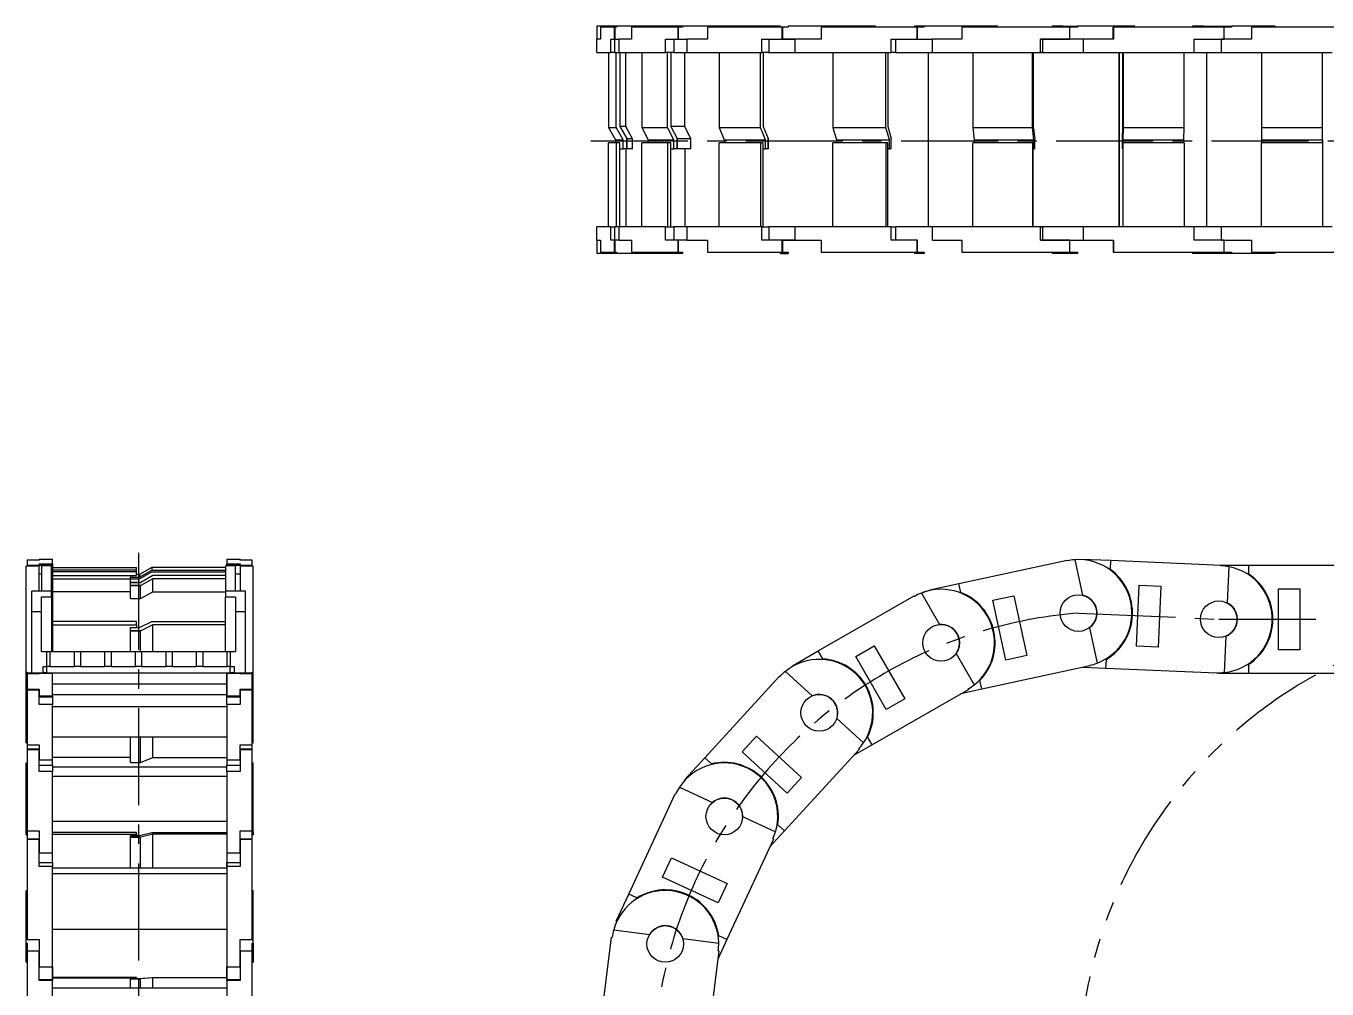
# Model space of a CAD drawing. Extents: x -187 to 646, y -468 to 74.
# Drawn here: x -186.8 to 239, y -240.7 to 74.4 of the extents above; entities that cross this region are included whole.
import ezdxf

# ---------------------------------------------------------------- set-up
doc = ezdxf.new("R2010")
doc.units = 0
doc.linetypes.add('CENTER', pattern=[50.8, 31.75, -6.35, 6.35, -6.35])
doc.linetypes.add('PHANTOM', pattern=[63.5, 31.75, -6.35, 6.35, -6.35, 6.35, -6.35])
doc.layers.get('0').update_dxf_attribs({"linetype": 'CONTINUOUS'})
doc.layers.add('CENTER', color=1, linetype='CONTINUOUS')

msp = doc.modelspace()

# ---------------------------------------------------------------- linework, layer by layer
at = {"color": 7, "linetype": 'CONTINUOUS'}
for p, q in [((0.06, 74.4), (0.06, 70.05)), ((6.47, 74.4), (0.06, 74.4)), ((6.47, 74.4), (0.06, 74.4)), ((1.23, 74), (1.23, 70.05)), ((5.78, 74), (1.23, 74)), ((5.78, 70.05), (5.78, 74)), ((5.98, 74), (5.78, 74)), ((5.98, 70.05), (5.98, 74)), ((6.47, 74), (5.98, 74)), ((6.47, 74), (5.98, 74)), ((28.01, 74.4), (6.47, 74.4)), ((6.47, 74.4), (6.47, 74)), ((26.62, 74), (11.4, 74)), ((11.4, 74), (11.4, 70.05)), ((26.62, 70.05), (26.62, 74)), ((26.8, 74), (26.62, 74)), ((26.8, 70.05), (26.8, 74)), ((28.01, 74), (26.8, 74)), ((28.01, 74), (26.8, 74)), ((60.18, 74.4), (28.01, 74.4)), ((28.01, 74.4), (28.01, 74)), ((36.25, 74), (36.25, 70.05)), ((60.71, 74), (36.25, 74)), ((60.18, 74), (60.18, 74.4)), ((60.71, 70.05), (60.71, 74)), ((60.85, 74), (60.71, 74)), ((60.85, 70.05), (60.85, 74)), ((62.67, 74), (60.85, 74)), ((91.26, 74.4), (62.67, 74.4)), ((91.26, 74.4), (62.67, 74.4)), ((62.67, 74.4), (62.67, 74)), ((104.84, 74), (73.44, 74)), ((73.44, 74), (73.44, 70.05)), ((91.26, 74), (91.26, 74.4)), ((107.19, 74.4), (104.05, 74.4)), ((104.05, 74.4), (104.05, 74)), ((104.84, 70.05), (104.84, 74)), ((104.94, 74), (104.84, 74)), ((104.94, 70.05), (104.94, 74)), ((107.19, 74), (104.94, 74)), ((131.15, 74.4), (107.19, 74.4)), ((107.19, 74.4), (107.19, 74)), ((119.48, 74), (119.48, 70.05)), ((154.86, 74), (119.48, 74)), ((131.15, 74), (131.15, 74.4)), ((152.61, 74.4), (149.06, 74.4)), ((149.06, 74.4), (149.06, 74)), ((152.61, 74.4), (157.38, 74.4)), ((152.61, 74.4), (152.61, 74)), ((152.61, 74.4), (152.61, 74.4)), ((154.86, 70.05), (154.86, 74)), ((154.9, 74), (154.86, 74)), ((154.9, 70.05), (154.9, 74)), ((157.38, 74), (154.9, 74)), ((176.11, 74.4), (157.38, 74.4)), ((157.38, 74.4), (157.38, 74)), ((169.05, 70.05), (169.05, 74)), ((169.18, 74), (169.05, 74)), ((169.18, 74), (169.18, 70.05)), ((205.34, 74), (169.18, 74)), ((176.11, 74), (176.11, 74.4)), ((198.56, 74.4), (195.06, 74.4)), ((195.06, 74.4), (195.06, 74)), ((198.56, 74.4), (207.31, 74.4)), ((198.56, 74.4), (198.56, 74)), ((207.82, 74), (205.33, 74)), ((207.82, 74), (205.33, 74)), ((205.34, 70.05), (205.34, 74)), ((207.3, 74.4), (207.82, 74.4)), ((207.3, 74.4), (207.3, 74)), ((222.06, 74.4), (207.82, 74.4)), ((207.82, 74.4), (207.82, 74)), ((250.56, 74), (214.36, 74)), ((214.36, 74), (214.36, 70.05)), ((222.06, 74), (222.06, 74.4)), ((0, 65.7), (0, 70.05)), ((1.23, 70.05), (0, 70.05)), ((4.55, 65.7), (4.55, 70.05)), ((4.55, 70.05), (5.78, 70.05)), ((5.78, 70.05), (5.98, 70.05)), ((5.84, 70.05), (5.84, 65.7)), ((5.98, 70.05), (7.28, 70.05)), ((5.98, 70.05), (7.28, 70.05)), ((7.28, 65.7), (7.28, 70.05)), ((11.4, 70.05), (7.28, 70.05)), ((22.5, 65.7), (22.5, 70.05)), ((22.5, 70.05), (26.62, 70.05)), ((25.18, 70.05), (25.18, 65.7)), ((26.62, 70.05), (26.8, 70.05)), ((26.8, 70.05), (26.62, 70.05)), ((26.8, 70.05), (26.62, 70.05)), ((26.8, 70.05), (29.63, 70.05)), ((26.8, 70.05), (29.63, 70.05)), ((29.63, 65.7), (29.63, 70.05)), ((36.25, 70.05), (29.63, 70.05)), ((54.08, 65.7), (54.08, 70.05)), ((54.08, 70.05), (60.71, 70.05)), ((56.27, 70.05), (56.27, 65.7)), ((60.71, 70.05), (60.85, 70.05)), ((64.94, 70.05), (60.71, 70.05)), ((60.85, 70.05), (64.94, 70.05)), ((64.94, 65.7), (64.94, 70.05)), ((73.44, 70.05), (64.94, 70.05)), ((96.34, 65.7), (96.34, 70.05)), ((96.34, 70.05), (104.84, 70.05)), ((97.81, 70.05), (97.81, 65.7)), ((104.84, 70.05), (104.94, 70.05)), ((104.94, 70.05), (109.9, 70.05)), ((109.9, 65.7), (109.9, 70.05)), ((119.48, 70.05), (109.9, 70.05)), ((145.28, 65.7), (145.28, 70.05)), ((159.38, 70.05), (145.28, 70.05)), ((159.38, 70.05), (145.28, 70.05)), ((145.28, 70.05), (154.86, 70.05)), ((145.91, 70.05), (145.91, 65.7)), ((154.86, 70.05), (154.9, 70.05)), ((169.18, 70.05), (159.38, 70.05)), ((159.38, 65.7), (159.38, 70.05)), ((159.38, 65.7), (159.38, 70.05)), ((159.38, 70.05), (159.38, 70.05)), ((195.55, 70.05), (205.34, 70.05)), ((195.55, 65.7), (195.55, 70.05)), ((204.56, 65.7), (204.56, 70.05)), ((214.36, 70.05), (204.56, 70.05)), ((0, 65.7), (4.55, 65.7)), ((3.82, 65.7), (3.82, 41.2)), ((5.84, 65.7), (4.55, 65.7)), ((5.84, 65.7), (7.28, 65.7)), ((6.33, 41.2), (6.33, 65.7)), ((7.28, 65.7), (22.5, 65.7)), ((7.52, 65.7), (7.52, 41.52)), ((9.46, 41.52), (9.46, 65.7)), ((14.74, 65.7), (14.74, 41.2)), ((25.18, 65.7), (22.5, 65.7)), ((23.15, 41.2), (23.15, 65.7)), ((24.24, 65.7), (24.24, 41.52)), ((25.18, 65.7), (29.63, 65.7)), ((25.18, 65.7), (29.63, 65.7)), ((28.79, 41.52), (28.79, 65.7)), ((29.63, 65.7), (54.08, 65.7)), ((40.03, 65.7), (40.03, 41.2)), ((53.54, 41.2), (53.54, 65.7)), ((56.27, 65.7), (54.08, 65.7)), ((54.43, 65.7), (54.43, 41.52)), ((56.26, 65.7), (64.94, 65.7)), ((64.94, 65.7), (96.34, 65.7)), ((77.31, 65.7), (77.31, 41.2)), ((94.66, 41.2), (94.66, 65.7)), ((95.25, 65.7), (95.25, 41.52)), ((97.81, 65.7), (96.34, 65.7)), ((97.81, 65.7), (109.9, 65.7)), ((108.45, 65.7), (108.45, 8.7)), ((109.9, 65.7), (145.28, 65.7)), ((123.07, 65.7), (123.07, 41.2)), ((142.62, 41.2), (142.62, 65.7)), ((142.87, 65.7), (142.87, 41.52)), ((145.28, 65.7), (159.38, 65.7)), ((145.91, 65.7), (145.28, 65.7)), ((159.38, 65.7), (195.55, 65.7)), ((159.38, 65.7), (159.38, 65.7)), ((170.86, 65.7), (170.86, 8.7)), ((171.06, 65.7), (171.06, 8.7)), ((172.22, 41.52), (172.22, 65.7)), ((172.28, 65.7), (172.28, 41.2)), ((192.26, 41.2), (192.26, 65.7)), ((195.55, 65.7), (204.56, 65.7)), ((199.56, 65.7), (199.56, 8.7)), ((204.56, 65.7), (240.76, 65.7)), ((217.56, 65.7), (217.56, 41.2)), ((237.56, 41.2), (237.56, 65.7)), ((3.82, 41.2), (6.11, 37.2)), ((3.82, 41.2), (6.33, 41.2)), ((8.62, 37.2), (6.33, 41.2)), ((7.52, 41.52), (9.79, 37.56)), ((9.46, 41.52), (7.52, 41.52)), ((11.74, 37.52), (9.46, 41.52)), ((14.74, 41.2), (16.84, 37.2)), ((14.74, 41.2), (23.15, 41.2)), ((25.24, 37.2), (23.15, 41.2)), ((24.24, 41.52), (26.31, 37.56)), ((28.79, 41.52), (24.24, 41.52)), ((30.82, 37.52), (28.79, 41.52)), ((40.03, 41.2), (53.54, 41.2)), ((40.03, 41.2), (41.74, 37.2)), ((55.25, 37.2), (53.54, 41.2)), ((54.43, 41.52), (56.12, 37.56)), ((77.31, 41.2), (94.66, 41.2)), ((77.31, 41.2), (78.46, 37.2)), ((95.81, 37.2), (94.66, 41.2)), ((95.25, 41.52), (96.39, 37.56)), ((123.07, 41.2), (142.62, 41.2)), ((123.07, 41.2), (123.56, 37.2)), ((143.11, 37.2), (142.62, 41.2)), ((142.87, 41.52), (143.36, 37.56)), ((172.12, 37.52), (172.22, 41.52)), ((172.28, 41.2), (172.17, 37.2)), ((172.28, 41.2), (192.26, 41.2)), ((192.15, 37.2), (192.26, 41.2)), ((217.56, 41.2), (237.56, 41.2)), ((217.56, 41.2), (217.56, 37.2)), ((237.56, 37.2), (237.56, 41.2)), ((3.82, 8.7), (3.82, 36.2)), ((6.33, 36.2), (3.82, 36.2)), ((6.11, 37.2), (6.11, 36.2)), ((6.11, 37.2), (8.62, 37.2)), ((6.33, 36.2), (6.33, 8.7)), ((7.52, 36.2), (6.33, 36.2)), ((7.52, 8.7), (7.52, 36.2)), ((7.52, 34.2), (8.62, 34.2)), ((8.62, 34.2), (8.62, 37.2)), ((11.74, 34.2), (8.62, 34.2)), ((9.79, 34.2), (8.62, 34.2)), ((9.46, 34.2), (9.46, 8.7)), ((9.79, 34.2), (9.79, 37.56)), ((9.81, 34.2), (9.79, 34.2)), ((9.81, 37.52), (9.81, 34.2)), ((11.74, 37.52), (9.81, 37.52)), ((11.74, 34.2), (11.74, 37.52)), ((14.74, 8.7), (14.74, 36.2)), ((23.15, 36.2), (14.74, 36.2)), ((16.84, 37.2), (16.84, 36.2)), ((16.84, 37.2), (25.24, 37.2)), ((23.15, 36.2), (23.15, 8.7)), ((24.24, 36.2), (23.15, 36.2)), ((24.24, 8.7), (24.24, 36.2)), ((24.24, 34.2), (25.24, 34.2)), ((25.24, 34.2), (25.24, 37.2)), ((30.82, 34.2), (25.24, 34.2)), ((26.31, 34.2), (25.24, 34.2)), ((26.31, 34.2), (26.31, 37.56)), ((26.33, 34.2), (26.31, 34.2)), ((26.33, 34.2), (26.31, 34.2)), ((26.33, 37.52), (26.33, 34.2)), ((30.82, 37.52), (26.33, 37.52)), ((28.79, 34.2), (28.79, 8.7)), ((30.82, 34.2), (30.82, 37.52)), ((40.03, 8.7), (40.03, 36.2)), ((53.54, 36.2), (40.03, 36.2)), ((41.74, 37.2), (41.74, 36.2)), ((41.74, 37.2), (55.25, 37.2)), ((53.54, 36.2), (53.54, 8.7)), ((54.43, 36.2), (53.54, 36.2)), ((54.43, 8.7), (54.43, 36.2)), ((54.43, 34.2), (55.25, 34.2)), ((55.25, 34.2), (55.25, 37.2)), ((56.12, 34.2), (55.25, 34.2)), ((56.12, 34.2), (56.12, 37.56)), ((56.12, 37.52), (56.12, 34.2)), ((56.12, 34.2), (56.12, 34.2)), ((94.66, 36.2), (77.31, 36.2)), ((77.31, 8.7), (77.31, 36.2)), ((78.46, 37.2), (78.46, 36.2)), ((78.46, 37.2), (95.81, 37.2)), ((94.66, 36.2), (94.66, 8.7)), ((95.25, 36.2), (94.66, 36.2)), ((95.25, 8.7), (95.25, 36.2)), ((95.25, 34.2), (95.81, 34.2)), ((95.81, 34.2), (95.81, 37.2)), ((96.39, 34.2), (95.81, 34.2)), ((96.39, 34.2), (96.39, 37.56)), ((123.07, 8.7), (123.07, 36.2)), ((142.62, 36.2), (123.07, 36.2)), ((123.56, 37.2), (123.56, 36.2)), ((123.56, 37.2), (143.11, 37.2)), ((142.62, 36.2), (142.62, 8.7)), ((142.87, 36.2), (142.62, 36.2)), ((142.87, 8.7), (142.87, 36.2)), ((142.87, 34.2), (143.11, 34.2)), ((143.11, 34.2), (143.11, 37.2)), ((143.36, 34.2), (143.11, 34.2)), ((143.36, 34.2), (143.36, 37.56)), ((172.12, 34.2), (172.12, 37.52)), ((172.17, 34.2), (172.12, 34.2)), ((172.17, 37.2), (172.17, 34.2)), ((172.17, 37.2), (192.15, 37.2)), ((172.17, 34.2), (172.22, 34.2)), ((172.22, 36.2), (172.22, 8.7)), ((172.28, 36.2), (172.22, 36.2)), ((172.28, 8.7), (172.28, 36.2)), ((192.26, 36.2), (172.28, 36.2)), ((192.15, 36.2), (192.15, 37.2)), ((192.26, 36.2), (192.26, 8.7)), ((217.56, 37.2), (237.56, 37.2)), ((217.56, 37.2), (217.56, 36.2)), ((237.56, 36.2), (217.56, 36.2)), ((217.56, 8.7), (217.56, 36.2)), ((237.56, 37.2), (237.56, 36.2)), ((237.56, 36.2), (237.56, 37.2)), ((237.56, 36.2), (237.56, 8.7)), ((0, 4.35), (0, 8.7)), ((4.55, 8.7), (0, 8.7)), ((4.55, 4.35), (4.55, 8.7)), ((4.55, 8.7), (5.84, 8.7)), ((5.84, 8.7), (5.84, 4.35)), ((7.28, 8.7), (5.84, 8.7)), ((22.5, 8.7), (7.28, 8.7)), ((7.28, 4.35), (7.28, 8.7)), ((22.5, 4.35), (22.5, 8.7)), ((22.5, 8.7), (25.18, 8.7)), ((25.18, 8.7), (25.18, 4.35)), ((29.63, 8.7), (25.18, 8.7)), ((29.63, 8.7), (25.18, 8.7)), ((54.08, 8.7), (29.63, 8.7)), ((29.63, 4.35), (29.63, 8.7)), ((54.08, 4.35), (54.08, 8.7)), ((54.08, 8.7), (56.27, 8.7)), ((56.27, 8.7), (56.27, 4.35)), ((64.94, 8.7), (56.27, 8.7)), ((96.34, 8.7), (64.94, 8.7)), ((64.94, 4.35), (64.94, 8.7)), ((96.34, 4.35), (96.34, 8.7)), ((96.34, 8.7), (97.81, 8.7)), ((97.81, 8.7), (97.81, 4.35)), ((109.9, 8.7), (97.81, 8.7)), ((109.9, 8.7), (97.81, 8.7)), ((145.28, 8.7), (109.9, 8.7)), ((109.9, 4.35), (109.9, 8.7)), ((145.28, 4.35), (145.28, 8.7)), ((159.38, 8.7), (145.28, 8.7)), ((159.38, 8.7), (145.28, 8.7)), ((145.28, 8.7), (145.91, 8.7)), ((145.91, 8.7), (145.91, 4.35)), ((195.55, 8.7), (159.38, 8.7)), ((159.38, 4.35), (159.38, 8.7)), ((159.38, 4.35), (159.38, 8.7)), ((159.38, 8.7), (159.38, 8.7)), ((204.56, 8.7), (195.55, 8.7)), ((195.55, 4.35), (195.55, 8.7)), ((240.76, 8.7), (204.56, 8.7)), ((204.56, 4.35), (204.56, 8.7)), ((0, 4.35), (1.23, 4.35)), ((0.06, 4.35), (0.06, 0)), ((1.23, 4.35), (1.23, 0.4)), ((5.78, 4.35), (4.55, 4.35)), ((5.78, 0.4), (5.78, 4.35)), ((5.98, 4.35), (5.78, 4.35)), ((5.98, 0.4), (5.98, 4.35)), ((7.28, 4.35), (5.98, 4.35)), ((7.28, 4.35), (5.98, 4.35)), ((7.28, 4.35), (11.4, 4.35)), ((11.4, 4.35), (11.4, 0.4)), ((26.62, 4.35), (22.5, 4.35)), ((26.62, 0.4), (26.62, 4.35)), ((26.8, 4.35), (26.62, 4.35)), ((26.8, 0.4), (26.8, 4.35)), ((29.63, 4.35), (26.8, 4.35)), ((29.63, 4.35), (26.8, 4.35)), ((29.63, 4.35), (36.25, 4.35)), ((36.25, 4.35), (36.25, 0.4)), ((60.71, 4.35), (54.08, 4.35)), ((60.71, 0.4), (60.71, 4.35)), ((60.85, 4.35), (60.71, 4.35)), ((60.71, 4.35), (64.94, 4.35)), ((60.85, 0.4), (60.85, 4.35)), ((64.94, 4.35), (60.85, 4.35)), ((64.94, 4.35), (73.44, 4.35)), ((73.44, 4.35), (73.44, 0.4)), ((104.84, 4.35), (96.34, 4.35)), ((104.84, 0.4), (104.84, 4.35)), ((104.94, 4.35), (104.84, 4.35)), ((104.94, 0.4), (104.94, 4.35)), ((109.9, 4.35), (119.48, 4.35)), ((119.48, 4.35), (119.48, 0.4)), ((145.28, 4.35), (159.38, 4.35)), ((145.28, 4.35), (159.38, 4.35)), ((154.86, 4.35), (145.28, 4.35)), ((154.86, 0.4), (154.86, 4.35)), ((154.9, 4.35), (154.86, 4.35)), ((154.9, 0.4), (154.9, 4.35)), ((159.38, 4.35), (169.18, 4.35)), ((159.38, 4.35), (159.38, 4.35)), ((169.05, 4.35), (169.05, 0.4)), ((169.18, 4.35), (169.18, 0.4)), ((205.34, 4.35), (195.55, 4.35)), ((204.56, 4.35), (214.36, 4.35)), ((205.34, 0.4), (205.34, 4.35)), ((214.36, 4.35), (214.36, 0.4)), ((28.01, 0), (0.06, 0)), ((6.47, 0), (0.06, 0)), ((1.23, 0.4), (5.78, 0.4)), ((5.78, 0.4), (5.98, 0.4)), ((5.98, 0.4), (6.47, 0.4)), ((5.98, 0.4), (6.47, 0.4)), ((6.47, 0.4), (6.47, 0)), ((28.01, 0), (6.47, 0)), ((11.4, 0.4), (26.62, 0.4)), ((26.62, 0.4), (26.8, 0.4)), ((26.8, 0.4), (28.01, 0.4)), ((26.8, 0.4), (28.01, 0.4)), ((28.01, 0.4), (28.01, 0)), ((36.25, 0.4), (60.71, 0.4)), ((60.18, 0), (60.18, 0.4)), ((60.18, 0), (62.67, 0)), ((60.71, 0.4), (60.85, 0.4)), ((60.85, 0.4), (62.67, 0.4)), ((62.67, 0.4), (62.67, 0)), ((73.44, 0.4), (104.84, 0.4)), ((104.05, 0.4), (104.05, 0)), ((107.19, 0), (104.05, 0)), ((104.84, 0.4), (104.94, 0.4)), ((104.94, 0.4), (107.19, 0.4)), ((107.19, 0.4), (107.19, 0)), ((119.48, 0.4), (154.86, 0.4)), ((149.06, 0.4), (149.06, 0)), ((152.61, 0), (149.06, 0)), ((152.61, 0.4), (152.61, 0)), ((157.38, 0), (152.61, 0)), ((152.61, 0), (152.61, 0)), ((154.86, 0.4), (154.9, 0.4)), ((154.9, 0.4), (157.38, 0.4)), ((157.38, 0.4), (157.38, 0)), ((169.05, 0.4), (169.18, 0.4)), ((169.18, 0.4), (205.34, 0.4)), ((195.06, 0.4), (195.06, 0)), ((198.56, 0), (195.06, 0)), ((198.56, 0.4), (198.56, 0)), ((207.3, 0), (198.56, 0)), ((205.34, 0.4), (207.82, 0.4)), ((206.82, 0), (206.3, 0)), ((207.3, 0), (206.82, 0)), ((207.3, 0.4), (207.3, 0)), ((207.82, 0), (207.3, 0)), ((207.82, 0.4), (207.82, 0)), ((222.06, 0), (207.82, 0)), ((214.36, 0.4), (250.56, 0.4)), ((-182.5, -100.43), (-186.45, -100.43)), ((-186.45, -100.43), (-186.45, -102.01)), ((-186.45, -102.01), (-182.5, -102.01)), ((-186.45, -102.01), (-186.45, -102.21)), ((-186.45, -102.21), (-182.5, -102.21)), ((-186.45, -102.21), (-186.45, -102.39)), ((-182.5, -100), (-178.15, -100)), ((-182.5, -100), (-182.5, -100.43)), ((-182.5, -101.59), (-178.15, -101.59)), ((-182.5, -102.01), (-182.5, -101.59)), ((-182.5, -102.01), (-178.15, -102.01)), ((-182.5, -102.21), (-182.5, -102.01)), ((-182.5, -104.35), (-182.5, -102.21)), ((-178.5, -102.21), (-181.75, -102.21)), ((-181.75, -102.21), (-181.75, -110.47)), ((-178.5, -110.47), (-178.5, -102.21)), ((-178.15, -101.59), (-178.15, -100)), ((-178.15, -101.59), (-178.15, -102.01)), ((-178.15, -102.01), (-178.15, -104.97)), ((-118.25, -102.21), (-121.5, -102.21)), ((-121.5, -102.21), (-121.5, -110.47)), ((-121.15, -100), (-116.8, -100)), ((-121.15, -100), (-121.15, -101.59)), ((-121.15, -100.18), (-121.15, -100.2)), ((-121.15, -100.18), (-121.15, -100.2)), ((-121.15, -101.59), (-116.8, -101.59)), ((-121.15, -102.01), (-121.15, -101.59)), ((-121.15, -102.01), (-116.8, -102.01)), ((-121.15, -102.21), (-121.15, -102.01)), ((-118.25, -110.47), (-118.25, -102.21)), ((-116.8, -100.43), (-116.8, -100)), ((-116.8, -100.2), (-116.8, -100.18)), ((-116.8, -100.18), (-116.8, -100.43)), ((-116.8, -100.2), (-116.8, -100.18)), ((-116.8, -100.18), (-116.8, -100.43)), ((-112.85, -100.43), (-116.8, -100.43)), ((-116.8, -101.59), (-116.8, -102.01)), ((-116.8, -102.01), (-112.85, -102.01)), ((-116.8, -102.01), (-116.8, -102.21)), ((-116.8, -102.21), (-112.85, -102.21)), ((-116.8, -102.21), (-116.8, -104.35)), ((-112.85, -102.01), (-112.85, -100.43)), ((-112.85, -102.21), (-112.85, -102.01)), ((-112.85, -102.39), (-112.85, -102.21)), ((-112.85, -102.39), (-112.85, -102.21)), ((118.56, -108.05), (153.94, -100.38)), ((153.94, -100.38), (153.98, -100.58)), ((156.46, -100.23), (158.97, -111.82)), ((158.45, -100.2), (158.46, -100)), ((158.46, -100), (168.25, -100.43)), ((168.12, -103.39), (168.25, -100.43)), ((168.25, -100.43), (204.42, -102.02)), ((204.03, -102.01), (213.44, -102.01)), ((204.42, -102.02), (204.41, -102.22)), ((213.44, -102.01), (249.64, -102.01)), ((213.44, -104.97), (213.44, -102.01)), ((-186.85, -137.03), (-186.85, -102.39)), ((-186.45, -102.39), (-186.85, -102.39)), ((-182.5, -110.55), (-182.5, -104.35)), ((-182.5, -104.35), (-182.5, -104.35)), ((-181.75, -104.97), (-182.5, -104.97)), ((-178.15, -104.97), (-178.5, -104.97)), ((-178.15, -102.77), (-150.65, -102.77)), ((-150.65, -103.65), (-178.15, -103.65)), ((-150.65, -104.21), (-178.15, -104.21)), ((-178.15, -104.97), (-178.15, -130.21)), ((-178.15, -105.41), (-150.65, -105.41)), ((-178.15, -106.46), (-152.65, -106.46)), ((-152.65, -105.41), (-152.65, -105.96)), ((-152.65, -105.96), (-149.65, -105.96)), ((-152.65, -106.52), (-152.65, -105.96)), ((-150.65, -103.65), (-150.65, -102.77)), ((-150.65, -104.21), (-150.65, -103.65)), ((-150.65, -105.41), (-150.65, -104.21)), ((-149.65, -105.08), (-150.65, -105.08)), ((-145.65, -102.77), (-149.65, -105.08)), ((-149.65, -105.96), (-145.65, -103.65)), ((-149.65, -106.52), (-145.65, -104.21)), ((-149.65, -105.08), (-149.65, -105.96)), ((-145.33, -105.41), (-149.29, -107.69)), ((-145.33, -106.46), (-149.29, -108.69)), ((-121.5, -102.77), (-145.65, -102.77)), ((-145.65, -102.77), (-145.65, -103.65)), ((-145.65, -103.65), (-121.5, -103.65)), ((-145.65, -104.21), (-121.5, -104.21)), ((-121.5, -105.41), (-145.33, -105.41)), ((-121.5, -106.46), (-145.33, -106.46)), ((-145.33, -110.69), (-145.33, -106.46)), ((-116.8, -104.97), (-118.25, -104.97)), ((-116.8, -104.35), (-116.8, -110.55)), ((-116.8, -104.35), (-116.8, -104.35)), ((-112.45, -102.39), (-112.85, -102.39)), ((-112.45, -137.03), (-112.45, -102.39)), ((-112.45, -137.12), (-112.45, -102.51)), ((206.9, -102.51), (206.37, -114.37)), ((-181.75, -110.55), (-185, -110.55)), ((-185, -117.21), (-185, -110.55)), ((-181.75, -110.47), (-181.75, -110.55)), ((-178.5, -110.47), (-181.75, -110.47)), ((-178.5, -112.38), (-178.5, -110.47)), ((-152.65, -110.69), (-178.15, -110.69)), ((-152.65, -106.52), (-149.65, -106.52)), ((-152.65, -107.69), (-152.65, -106.52)), ((-152.65, -107.69), (-149.29, -107.69)), ((-152.65, -108.69), (-152.65, -107.69)), ((-152.65, -107.72), (-152.65, -107.69)), ((-149.33, -107.72), (-152.65, -107.72)), ((-152.65, -108.69), (-149.29, -108.69)), ((-152.65, -108.72), (-152.65, -108.69)), ((-149.33, -108.72), (-152.65, -108.72)), ((-152.65, -112.95), (-152.65, -108.72)), ((-149.29, -107.69), (-149.33, -107.72)), ((-149.33, -112.95), (-149.33, -108.72)), ((-149.33, -108.72), (-149.33, -108.72)), ((-149.33, -108.72), (-149.33, -108.72)), ((-149.33, -108.72), (-149.33, -108.72)), ((-149.32, -108.72), (-149.33, -108.72)), ((-149.33, -108.72), (-149.33, -108.72)), ((-149.33, -108.72), (-149.33, -108.72)), ((-149.33, -108.72), (-149.33, -108.72)), ((-149.32, -108.72), (-149.33, -108.72)), ((-149.33, -112.95), (-145.33, -110.69)), ((-149.32, -108.71), (-149.32, -108.72)), ((-149.32, -108.71), (-149.32, -108.71)), ((-149.32, -108.71), (-149.32, -108.71)), ((-149.32, -108.71), (-149.32, -108.71)), ((-149.32, -108.71), (-149.32, -108.71)), ((-149.32, -108.71), (-149.32, -108.71)), ((-149.31, -108.71), (-149.32, -108.71)), ((-149.32, -108.71), (-149.32, -108.72)), ((-149.32, -108.71), (-149.32, -108.71)), ((-149.32, -108.71), (-149.32, -108.71)), ((-149.32, -108.71), (-149.32, -108.71)), ((-149.32, -108.71), (-149.32, -108.71)), ((-149.32, -108.71), (-149.32, -108.71)), ((-149.31, -108.71), (-149.32, -108.71)), ((-149.32, -108.72), (-149.32, -108.72)), ((-149.32, -108.72), (-149.32, -108.72)), ((-149.32, -108.72), (-149.32, -108.72)), ((-149.32, -108.72), (-149.32, -108.72)), ((-149.31, -108.7), (-149.31, -108.71)), ((-149.31, -108.7), (-149.31, -108.7)), ((-149.3, -108.7), (-149.31, -108.7)), ((-149.31, -108.7), (-149.31, -108.71)), ((-149.31, -108.7), (-149.31, -108.7)), ((-149.3, -108.7), (-149.31, -108.7)), ((-149.31, -108.71), (-149.31, -108.71)), ((-149.31, -108.71), (-149.31, -108.71)), ((-149.31, -108.71), (-149.31, -108.71)), ((-149.31, -108.71), (-149.31, -108.71)), ((-149.31, -108.71), (-149.31, -108.71)), ((-149.31, -108.71), (-149.31, -108.71)), ((-149.31, -108.71), (-149.31, -108.71)), ((-149.31, -108.71), (-149.31, -108.71)), ((-149.31, -108.71), (-149.31, -108.71)), ((-149.31, -108.71), (-149.31, -108.71)), ((-149.31, -108.71), (-149.31, -108.71)), ((-149.31, -108.71), (-149.31, -108.71)), ((-149.31, -108.71), (-149.31, -108.71)), ((-149.31, -108.71), (-149.31, -108.71)), ((-149.3, -108.7), (-149.3, -108.7)), ((-149.3, -108.7), (-149.3, -108.7)), ((-149.3, -108.7), (-149.3, -108.7)), ((-149.3, -108.7), (-149.3, -108.7)), ((-149.3, -108.7), (-149.3, -108.7)), ((-149.3, -108.7), (-149.3, -108.7)), ((-149.3, -108.7), (-149.3, -108.7)), ((-149.3, -108.7), (-149.3, -108.7)), ((-149.29, -108.7), (-149.3, -108.7)), ((-149.3, -108.7), (-149.3, -108.7)), ((-149.3, -108.7), (-149.3, -108.7)), ((-149.3, -108.7), (-149.3, -108.7)), ((-149.3, -108.7), (-149.3, -108.7)), ((-149.3, -108.7), (-149.3, -108.7)), ((-149.3, -108.7), (-149.3, -108.7)), ((-149.3, -108.7), (-149.3, -108.7)), ((-149.3, -108.7), (-149.3, -108.7)), ((-149.29, -108.7), (-149.3, -108.7)), ((-149.29, -108.69), (-149.29, -108.7)), ((-149.29, -108.69), (-149.29, -108.7)), ((-149.29, -108.7), (-149.29, -108.7)), ((-149.29, -108.7), (-149.29, -108.7)), ((-149.29, -108.7), (-149.29, -108.7)), ((-149.29, -108.7), (-149.29, -108.7)), ((-145.33, -110.69), (-121.5, -110.69)), ((-121.5, -110.47), (-121.5, -112.38)), ((-118.25, -110.47), (-121.5, -110.47)), ((-118.25, -110.55), (-118.25, -110.47)), ((-115, -110.55), (-118.25, -110.55)), ((-115, -117.21), (-115, -110.55)), ((108.98, -110.12), (118.56, -108.05)), ((109.02, -110.32), (108.98, -110.12)), ((119.18, -110.94), (118.56, -108.05)), ((176.72, -128.53), (177.6, -108.55)), ((177.6, -108.55), (184.6, -108.86)), ((184.6, -108.86), (183.72, -128.84)), ((223.14, -129.71), (223.14, -109.71)), ((223.14, -109.71), (230.14, -109.71)), ((230.14, -109.71), (230.14, -129.71)), ((-181.75, -112.38), (-178.5, -112.38)), ((-181.75, -117.21), (-181.75, -112.38)), ((-178.5, -112.38), (-178.5, -130.21)), ((-152.65, -112.95), (-149.33, -112.95)), ((-121.5, -112.38), (-118.25, -112.38)), ((-121.5, -130.21), (-121.5, -112.38)), ((-118.25, -112.38), (-118.25, -117.21)), ((72.52, -130.09), (103.91, -112.07)), ((103.91, -112.07), (104.01, -112.24)), ((106.27, -111.15), (112.18, -121.44)), ((129.67, -113.52), (136.51, -112.04)), ((133.9, -133.07), (129.67, -113.52)), ((136.51, -112.04), (140.74, -131.58)), ((-185, -117.21), (-181.75, -117.21)), ((-185, -137.21), (-185, -117.21)), ((-181.75, -130.21), (-181.75, -117.21)), ((-118.25, -117.21), (-115, -117.21)), ((-118.25, -117.21), (-118.25, -130.21)), ((-115, -137.21), (-115, -117.21)), ((-150.65, -120.45), (-178.15, -120.45)), ((-178.15, -121.49), (-150.65, -121.49)), ((-152.65, -122.45), (-149.65, -122.45)), ((-152.65, -123.47), (-152.65, -122.45)), ((-152.65, -123.47), (-149.29, -123.47)), ((-152.65, -123.5), (-152.65, -123.47)), ((-149.33, -123.5), (-152.65, -123.5)), ((-152.65, -130.21), (-152.65, -123.5)), ((-150.65, -121.49), (-150.65, -120.45)), ((-150.65, -121.49), (-150.65, -122.45)), ((-149.65, -122.45), (-145.65, -120.45)), ((-149.33, -130.21), (-149.33, -123.5)), ((-149.33, -123.5), (-149.33, -123.5)), ((-149.33, -123.5), (-149.33, -123.5)), ((-149.33, -123.5), (-149.33, -123.5)), ((-149.32, -123.5), (-149.33, -123.5)), ((-149.33, -123.5), (-149.33, -123.5)), ((-149.33, -123.5), (-149.33, -123.5)), ((-149.33, -123.5), (-149.33, -123.5)), ((-149.32, -123.5), (-149.33, -123.5)), ((-149.32, -123.49), (-149.32, -123.5)), ((-149.32, -123.49), (-149.32, -123.49)), ((-149.32, -123.49), (-149.32, -123.49)), ((-149.31, -123.49), (-149.32, -123.49)), ((-149.32, -123.49), (-149.32, -123.5)), ((-149.32, -123.49), (-149.32, -123.49)), ((-149.32, -123.49), (-149.32, -123.49)), ((-149.31, -123.49), (-149.32, -123.49)), ((-149.32, -123.5), (-149.32, -123.5)), ((-149.32, -123.5), (-149.32, -123.5)), ((-149.32, -123.5), (-149.32, -123.5)), ((-149.32, -123.5), (-149.32, -123.5)), ((-149.32, -123.5), (-149.32, -123.5)), ((-149.32, -123.5), (-149.32, -123.5)), ((-149.32, -123.5), (-149.32, -123.5)), ((-149.32, -123.5), (-149.32, -123.5)), ((-149.32, -123.5), (-149.32, -123.5)), ((-149.32, -123.5), (-149.32, -123.5)), ((-149.3, -123.48), (-149.31, -123.49)), ((-149.3, -123.48), (-149.31, -123.49)), ((-149.31, -123.49), (-149.31, -123.49)), ((-149.31, -123.49), (-149.31, -123.49)), ((-149.31, -123.49), (-149.31, -123.49)), ((-149.31, -123.49), (-149.31, -123.49)), ((-149.31, -123.49), (-149.31, -123.49)), ((-149.31, -123.49), (-149.31, -123.49)), ((-149.31, -123.49), (-149.31, -123.49)), ((-149.31, -123.49), (-149.31, -123.49)), ((-149.31, -123.49), (-149.31, -123.49)), ((-149.31, -123.49), (-149.31, -123.49)), ((-149.31, -123.49), (-149.31, -123.49)), ((-149.31, -123.49), (-149.31, -123.49)), ((-149.31, -123.49), (-149.31, -123.49)), ((-149.31, -123.49), (-149.31, -123.49)), ((-149.31, -123.49), (-149.31, -123.49)), ((-149.31, -123.49), (-149.31, -123.49)), ((-149.31, -123.49), (-149.31, -123.49)), ((-149.31, -123.49), (-149.31, -123.49)), ((-149.3, -123.48), (-149.3, -123.48)), ((-149.3, -123.48), (-149.3, -123.48)), ((-149.3, -123.48), (-149.3, -123.48)), ((-149.3, -123.48), (-149.3, -123.48)), ((-149.3, -123.48), (-149.3, -123.48)), ((-149.3, -123.48), (-149.3, -123.48)), ((-149.3, -123.48), (-149.3, -123.48)), ((-149.3, -123.48), (-149.3, -123.48)), ((-149.29, -123.48), (-149.3, -123.48)), ((-149.3, -123.48), (-149.3, -123.48)), ((-149.3, -123.48), (-149.3, -123.48)), ((-149.3, -123.48), (-149.3, -123.48)), ((-149.3, -123.48), (-149.3, -123.48)), ((-149.3, -123.48), (-149.3, -123.48)), ((-149.3, -123.48), (-149.3, -123.48)), ((-149.3, -123.48), (-149.3, -123.48)), ((-149.3, -123.48), (-149.3, -123.48)), ((-149.29, -123.48), (-149.3, -123.48)), ((-145.33, -121.49), (-149.29, -123.47)), ((-149.29, -123.47), (-149.29, -123.48)), ((-149.29, -123.47), (-149.29, -123.48)), ((-149.29, -123.48), (-149.29, -123.48)), ((-149.29, -123.48), (-149.29, -123.48)), ((-149.29, -123.48), (-149.29, -123.48)), ((-149.29, -123.48), (-149.29, -123.48)), ((-145.65, -120.45), (-121.5, -120.45)), ((-121.5, -121.49), (-145.33, -121.49)), ((-145.33, -130.21), (-145.33, -121.49)), ((161.28, -122.48), (163.79, -134.08)), ((205.89, -125.27), (205.37, -137.12)), ((-181.75, -130.21), (-180, -130.21)), ((-180, -135.21), (-180, -130.21)), ((-180, -130.21), (-179, -130.21)), ((-179, -130.21), (-171, -130.21)), ((-179, -130.21), (-179, -135.21)), ((-171, -130.21), (-169, -130.21)), ((-171, -135.21), (-171, -130.21)), ((-169, -130.21), (-161, -130.21)), ((-169, -130.21), (-169, -135.21)), ((-161, -130.21), (-159, -130.21)), ((-161, -135.21), (-161, -130.21)), ((-159, -130.21), (-151, -130.21)), ((-159, -130.21), (-159, -135.21)), ((-151, -130.21), (-149, -130.21)), ((-151, -135.21), (-151, -130.21)), ((-149, -130.21), (-141, -130.21)), ((-149, -130.21), (-149, -135.21)), ((-141, -130.21), (-139, -130.21)), ((-141, -135.21), (-141, -130.21)), ((-139, -130.21), (-131, -130.21)), ((-139, -130.21), (-139, -135.21)), ((-131, -130.21), (-129, -130.21)), ((-131, -135.21), (-131, -130.21)), ((-129, -130.21), (-121, -130.21)), ((-129, -130.21), (-129, -135.21)), ((-121, -130.21), (-120, -130.21)), ((-121, -135.21), (-121, -130.21)), ((-120, -130.21), (-118.25, -130.21)), ((-120, -130.21), (-120, -135.21)), ((64.02, -134.97), (72.52, -130.09)), ((73.99, -132.66), (72.52, -130.09)), ((84.76, -131.94), (90.83, -128.46)), ((94.72, -149.29), (84.76, -131.94)), ((90.83, -128.46), (100.79, -145.8)), ((117.61, -130.9), (123.52, -141.2)), ((140.74, -131.58), (133.9, -133.07)), ((183.72, -128.84), (176.72, -128.53)), ((230.14, -129.71), (223.14, -129.71)), ((-181.25, -137.21), (-181.25, -135.21)), ((-181.25, -135.21), (-180, -135.21)), ((-180, -137.21), (-180, -135.21)), ((-179, -135.21), (-180, -135.21)), ((-179, -135.21), (-171, -135.21)), ((-169, -135.21), (-171, -135.21)), ((-169, -135.21), (-161, -135.21)), ((-159, -135.21), (-161, -135.21)), ((-159, -135.21), (-151, -135.21)), ((-149, -135.21), (-151, -135.21)), ((-149, -135.21), (-141, -135.21)), ((-139, -135.21), (-141, -135.21)), ((-139, -135.21), (-131, -135.21)), ((-129, -135.21), (-131, -135.21)), ((-129, -135.21), (-121, -135.21)), ((-120, -135.21), (-121, -135.21)), ((-120, -137.21), (-120, -135.21)), ((-120, -135.21), (-118.75, -135.21)), ((-118.75, -135.21), (-118.75, -137.21)), ((64.12, -135.15), (64.02, -134.97)), ((161.43, -134.98), (126.05, -142.64)), ((166.69, -135.8), (159.19, -135.47)), ((161.39, -134.79), (161.43, -134.98)), ((166.69, -135.8), (166.82, -132.84)), ((202.86, -137.39), (166.69, -135.8)), ((213.44, -137.41), (213.44, -134.45)), ((-186.85, -137.12), (-186.85, -137.03)), ((-186.85, -137.03), (-186.45, -137.03)), ((-186.85, -160.18), (-186.85, -137.12)), ((-186.85, -137.12), (-186.45, -137.12)), ((-186.85, -141.2), (-186.85, -137.12)), ((-186.85, -141.2), (-186.85, -137.12)), ((-186.45, -137.03), (-186.45, -137.21)), ((-186.45, -137.03), (-186.45, -137.21)), ((-186.45, -137.21), (-185, -137.21)), ((-186.45, -137.21), (-186.45, -137.41)), ((-186.45, -137.41), (-182.5, -137.41)), ((-186.45, -137.41), (-186.45, -142.64)), ((-185, -137.21), (-181.25, -137.21)), ((-182.5, -137.41), (-182.5, -137.21)), ((-178.15, -137.41), (-182.5, -137.41)), ((-180, -137.21), (-181.25, -137.21)), ((-180, -137.21), (-120, -137.21)), ((-178.15, -137.21), (-178.15, -137.41)), ((-178.15, -144.72), (-178.15, -137.41)), ((-121.15, -145.08), (-121.15, -137.21)), ((-121.15, -137.41), (-121.15, -137.21)), ((-116.8, -137.41), (-121.15, -137.41)), ((-121.15, -137.41), (-121.15, -144.72)), ((-118.75, -137.21), (-120, -137.21)), ((-118.75, -137.21), (-115, -137.21)), ((-116.8, -137.21), (-116.8, -137.41)), ((-116.8, -137.41), (-112.85, -137.41)), ((-115, -137.21), (-112.85, -137.21)), ((-112.85, -137.03), (-112.45, -137.03)), ((-112.85, -137.21), (-112.85, -137.03)), ((-112.85, -137.12), (-112.45, -137.12)), ((-112.85, -142.64), (-112.85, -137.12)), ((-112.85, -137.39), (-112.85, -137.21)), ((-112.85, -137.41), (-112.85, -137.21)), ((-112.45, -160.18), (-112.45, -137.12)), ((-112.45, -141.2), (-112.45, -137.12)), ((-112.45, -141.2), (-112.45, -137.12)), ((35.32, -165.05), (59.78, -138.36)), ((59.78, -138.36), (59.93, -138.5)), ((61.75, -136.78), (70.5, -144.79)), ((126.05, -142.64), (125.42, -139.75)), ((202.87, -137.19), (202.86, -137.39)), ((203.64, -137.41), (203.64, -137.21)), ((213.44, -137.41), (203.64, -137.41)), ((249.64, -137.41), (213.44, -137.41)), ((-186.85, -160.18), (-186.85, -141.2)), ((-186.85, -141.2), (-186.45, -141.2)), ((-186.45, -141.2), (-186.45, -142.6)), ((-186.45, -142.64), (-182.5, -142.64)), ((-186.45, -142.64), (-186.45, -142.77)), ((-186.45, -142.77), (-182.5, -142.77)), ((-186.45, -142.77), (-186.45, -160.79)), ((-182.5, -142.64), (-182.5, -144.72)), ((-182.5, -147.65), (-182.5, -142.77)), ((-182.5, -144.72), (-178.15, -144.72)), ((-121.15, -140.99), (-178.15, -140.99)), ((-121.15, -144.47), (-178.15, -144.47)), ((-178.15, -144.92), (-178.15, -144.72)), ((-178.15, -144.92), (-178.15, -144.72)), ((-121.15, -144.72), (-116.8, -144.72)), ((-121.15, -144.72), (-121.15, -144.92)), ((-121.15, -144.72), (-121.15, -144.92)), ((-116.8, -142.64), (-112.85, -142.64)), ((-116.8, -144.72), (-116.8, -142.64)), ((-116.8, -142.77), (-112.85, -142.77)), ((-116.8, -142.77), (-116.8, -147.65)), ((-112.85, -141.2), (-112.45, -141.2)), ((-112.85, -142.6), (-112.85, -141.2)), ((-112.85, -142.77), (-112.85, -142.6)), ((-112.85, -160.79), (-112.85, -142.77)), ((121.54, -142.77), (90.14, -160.79)), ((126.05, -142.64), (119.15, -144.14)), ((121.44, -142.6), (121.54, -142.77)), ((-182.5, -144.92), (-178.15, -144.92)), ((-182.5, -144.92), (-182.5, -145.08)), ((-182.5, -145.08), (-178.15, -145.08)), ((-178.15, -147.65), (-182.5, -147.65)), ((-178.15, -144.92), (-178.15, -145.08)), ((-178.15, -145.08), (-178.15, -147.65)), ((-178.15, -165.67), (-178.15, -147.65)), ((-121.15, -148.37), (-178.15, -148.37)), ((-121.15, -144.92), (-116.8, -144.92)), ((-121.15, -145.08), (-116.8, -145.08)), ((-121.15, -147.65), (-121.15, -145.08)), ((-121.15, -147.65), (-121.15, -165.67)), ((-116.8, -147.65), (-121.15, -147.65)), ((-116.8, -145.08), (-116.8, -144.92)), ((100.79, -145.8), (94.72, -149.29)), ((78.54, -152.16), (87.29, -160.18)), ((-186.85, -160.18), (-186.45, -160.18)), ((-186.45, -160.79), (-182.5, -160.79)), ((-186.45, -160.79), (-186.45, -162.14)), ((-182.5, -160.79), (-182.5, -165.67)), ((-121.15, -158.33), (-178.15, -158.33)), ((-152.65, -166.55), (-152.65, -158.33)), ((-149.33, -166.55), (-149.33, -158.33)), ((-145.33, -164.99), (-145.33, -158.33)), ((-116.8, -165.67), (-116.8, -160.79)), ((-116.8, -160.79), (-112.85, -160.79)), ((-112.85, -160.18), (-112.45, -160.18)), ((-112.85, -162.14), (-112.85, -160.18)), ((-112.85, -162.14), (-112.85, -160.18)), ((47.56, -163.1), (52.28, -157.94)), ((52.28, -157.94), (67.03, -171.45)), ((90.14, -160.79), (84.03, -164.3)), ((90.14, -160.79), (88.67, -158.23)), ((-186.45, -162.14), (-182.5, -162.14)), ((-186.45, -162.14), (-186.45, -162.28)), ((-186.45, -162.28), (-186.45, -188.97)), ((-186.45, -162.28), (-182.5, -162.28)), ((-182.5, -169.51), (-182.5, -162.28)), ((-182.5, -165.67), (-178.15, -165.67)), ((-152.65, -164.99), (-178.15, -164.99)), ((-178.15, -167.51), (-178.15, -165.67)), ((-149.33, -166.55), (-145.33, -164.99)), ((-145.33, -164.99), (-121.15, -164.99)), ((-121.15, -165.67), (-116.8, -165.67)), ((-121.15, -165.67), (-121.15, -167.51)), ((-121.15, -165.67), (-121.15, -167.51)), ((-116.8, -162.14), (-112.85, -162.14)), ((-116.8, -162.28), (-116.8, -169.51)), ((-116.8, -162.28), (-112.85, -162.28)), ((-112.85, -162.28), (-112.85, -162.14)), ((-112.85, -188.97), (-112.85, -162.28)), ((28.7, -172.28), (35.32, -165.05)), ((37.51, -167.05), (35.32, -165.05)), ((62.3, -176.62), (47.56, -163.1)), ((85.88, -162.28), (61.42, -188.97)), ((85.73, -162.14), (85.88, -162.28)), ((-186.85, -189.25), (-186.85, -166.74)), ((-186.85, -189.25), (-186.85, -166.74)), ((-186.85, -166.74), (-186.45, -166.74)), ((-182.5, -167.51), (-178.15, -167.51)), ((-178.15, -169.51), (-182.5, -169.51)), ((-178.15, -167.51), (-178.15, -169.51)), ((-121.15, -168.15), (-178.15, -168.15)), ((-178.15, -196.19), (-178.15, -169.51)), ((-152.65, -166.55), (-149.33, -166.55)), ((-121.15, -167.51), (-116.8, -167.51)), ((-121.15, -169.51), (-121.15, -167.51)), ((-116.8, -169.51), (-121.15, -169.51)), ((-121.15, -169.51), (-121.15, -196.19)), ((-112.85, -166.74), (-112.45, -166.74)), ((-112.45, -189.25), (-112.45, -166.74)), ((-112.45, -189.25), (-112.45, -166.74)), ((-121.15, -171.19), (-178.15, -171.19)), ((28.85, -172.41), (28.7, -172.28)), ((67.03, -171.45), (62.3, -176.62)), ((10.48, -209.64), (25.69, -176.8)), ((25.69, -176.8), (25.88, -176.88)), ((27.09, -174.69), (37.86, -179.68)), ((-121.15, -185.93), (-178.15, -185.93)), ((47.75, -184.26), (58.52, -189.25)), ((61.42, -188.97), (59.24, -186.97)), ((-186.85, -190.24), (-186.85, -189.25)), ((-186.85, -190.24), (-186.85, -189.25)), ((-186.85, -189.25), (-186.45, -189.25)), ((-186.85, -190.24), (-186.45, -190.24)), ((-186.45, -188.97), (-182.5, -188.97)), ((-186.45, -189.25), (-186.45, -191.59)), ((-186.45, -191.59), (-182.5, -191.59)), ((-186.45, -191.59), (-186.45, -191.68)), ((-182.5, -188.97), (-182.5, -196.19)), ((-150.65, -189.52), (-178.15, -189.52)), ((-178.15, -190.02), (-150.65, -190.02)), ((-152.65, -190.49), (-149.65, -190.49)), ((-152.65, -190.98), (-152.65, -190.49)), ((-152.65, -190.98), (-149.29, -190.98)), ((-152.65, -191.01), (-152.65, -190.98)), ((-152.65, -191.01), (-152.65, -190.98)), ((-149.33, -191.01), (-152.65, -191.01)), ((-152.65, -201.16), (-152.65, -191.01)), ((-150.65, -190.02), (-150.65, -189.52)), ((-150.65, -190.02), (-150.65, -190.49)), ((-149.65, -190.49), (-145.65, -189.52)), ((-149.33, -201.16), (-149.33, -191.01)), ((-149.33, -191.01), (-149.33, -191.01)), ((-149.33, -191.01), (-149.33, -191.01)), ((-149.33, -191.01), (-149.33, -191.01)), ((-149.32, -191.01), (-149.33, -191.01)), ((-149.33, -191.01), (-149.33, -191.01)), ((-149.33, -191.01), (-149.33, -191.01)), ((-149.33, -191.01), (-149.33, -191.01)), ((-149.32, -191.01), (-149.33, -191.01)), ((-149.32, -191), (-149.32, -191.01)), ((-149.32, -191), (-149.32, -191)), ((-149.32, -191), (-149.32, -191)), ((-149.32, -191), (-149.32, -191)), ((-149.32, -191), (-149.32, -191)), ((-149.32, -191), (-149.32, -191)), ((-149.31, -191), (-149.32, -191)), ((-149.32, -191), (-149.32, -191.01)), ((-149.32, -191), (-149.32, -191)), ((-149.32, -191), (-149.32, -191)), ((-149.32, -191), (-149.32, -191)), ((-149.32, -191), (-149.32, -191)), ((-149.32, -191), (-149.32, -191)), ((-149.31, -191), (-149.32, -191)), ((-149.32, -191.01), (-149.32, -191.01)), ((-149.32, -191.01), (-149.32, -191.01)), ((-149.32, -191.01), (-149.32, -191.01)), ((-149.32, -191.01), (-149.32, -191.01)), ((-149.31, -190.99), (-149.31, -191)), ((-149.31, -190.99), (-149.31, -190.99)), ((-149.31, -190.99), (-149.31, -190.99)), ((-149.31, -190.99), (-149.31, -190.99)), ((-149.3, -190.99), (-149.31, -190.99)), ((-149.31, -190.99), (-149.31, -191)), ((-149.31, -190.99), (-149.31, -190.99)), ((-149.31, -190.99), (-149.31, -190.99)), ((-149.31, -190.99), (-149.31, -190.99)), ((-149.3, -190.99), (-149.31, -190.99)), ((-149.31, -191), (-149.31, -191)), ((-149.31, -191), (-149.31, -191)), ((-149.31, -191), (-149.31, -191)), ((-149.31, -191), (-149.31, -191)), ((-149.31, -191), (-149.31, -191)), ((-149.31, -191), (-149.31, -191)), ((-149.31, -191), (-149.31, -191)), ((-149.31, -191), (-149.31, -191)), ((-149.31, -191), (-149.31, -191)), ((-149.31, -191), (-149.31, -191)), ((-149.29, -190.98), (-149.3, -190.99)), ((-149.29, -190.98), (-149.3, -190.99)), ((-149.3, -190.99), (-149.3, -190.99)), ((-149.3, -190.99), (-149.3, -190.99)), ((-149.3, -190.99), (-149.3, -190.99)), ((-149.3, -190.99), (-149.3, -190.99)), ((-149.3, -190.99), (-149.3, -190.99)), ((-149.3, -190.99), (-149.3, -190.99)), ((-149.3, -190.99), (-149.3, -190.99)), ((-149.3, -190.99), (-149.3, -190.99)), ((-149.3, -190.99), (-149.3, -190.99)), ((-149.3, -190.99), (-149.3, -190.99)), ((-149.3, -190.99), (-149.3, -190.99)), ((-149.3, -190.99), (-149.3, -190.99)), ((-149.3, -190.99), (-149.3, -190.99)), ((-149.3, -190.99), (-149.3, -190.99)), ((-149.3, -190.99), (-149.3, -190.99)), ((-149.3, -190.99), (-149.3, -190.99)), ((-145.33, -190.02), (-149.29, -190.98)), ((-149.29, -190.98), (-149.29, -190.98)), ((-149.29, -190.98), (-149.29, -190.98)), ((-149.29, -190.98), (-149.29, -190.98)), ((-149.29, -190.98), (-149.29, -190.98)), ((-149.29, -190.98), (-149.29, -190.98)), ((-149.29, -190.98), (-149.29, -190.98)), ((-145.65, -189.52), (-121.15, -189.52)), ((-121.15, -190.02), (-145.33, -190.02)), ((-145.33, -201.16), (-145.33, -190.02)), ((-116.8, -188.97), (-112.85, -188.97)), ((-116.8, -196.19), (-116.8, -188.97)), ((-116.8, -191.59), (-112.85, -191.59)), ((-112.85, -191.59), (-112.85, -189.25)), ((-112.85, -189.25), (-112.45, -189.25)), ((-112.85, -190.24), (-112.45, -190.24)), ((-112.85, -191.68), (-112.85, -191.59)), ((-112.45, -189.25), (-112.45, -190.24)), ((-112.45, -189.25), (-112.45, -190.24)), ((61.42, -188.97), (56.66, -194.17)), ((57.63, -191.59), (57.81, -191.68)), ((-186.45, -191.68), (-182.5, -191.68)), ((-186.45, -191.68), (-186.45, -224.52)), ((-182.5, -200.57), (-182.5, -191.68)), ((-116.8, -191.68), (-112.85, -191.68)), ((-116.8, -191.68), (-116.8, -200.57)), ((-112.85, -224.52), (-112.85, -191.68)), ((57.81, -191.68), (42.6, -224.52)), ((-182.5, -196.19), (-178.15, -196.19)), ((-182.5, -199.33), (-178.15, -199.33)), ((-178.15, -199.33), (-178.15, -196.19)), ((-178.15, -199.33), (-178.15, -200.57)), ((-121.15, -196.19), (-116.8, -196.19)), ((-121.15, -196.19), (-121.15, -200.57)), ((-121.15, -199.33), (-116.8, -199.33)), ((-121.15, -200.57), (-121.15, -199.33)), ((21.54, -204.08), (24.48, -197.73)), ((24.48, -197.73), (42.63, -206.13)), ((-178.15, -200.57), (-182.5, -200.57)), ((-178.15, -233.42), (-178.15, -200.57)), ((-121.15, -201.16), (-178.15, -201.16)), ((-121.15, -203.05), (-178.15, -203.05)), ((-121.15, -200.57), (-121.15, -233.42)), ((-116.8, -200.57), (-121.15, -200.57)), ((39.69, -212.49), (21.54, -204.08)), ((-186.85, -225.67), (-186.85, -208.47)), ((-186.85, -208.47), (-186.45, -208.47)), ((-112.85, -208.47), (-112.45, -208.47)), ((-112.45, -225.67), (-112.45, -208.47)), ((42.63, -206.13), (39.69, -212.49)), ((6.36, -218.53), (10.48, -209.64)), ((13.16, -210.89), (10.48, -209.64)), ((-121.15, -221.2), (-178.15, -221.2)), ((5.55, -221.32), (17.32, -222.81)), ((6.54, -218.62), (6.36, -218.53)), ((-186.85, -231.97), (-186.85, -225.67)), ((-186.85, -231.97), (-186.85, -225.67)), ((-186.85, -225.67), (-186.45, -225.67)), ((-186.45, -224.52), (-182.5, -224.52)), ((-186.45, -225.67), (-186.45, -228.17)), ((-182.5, -224.52), (-182.5, -233.42)), ((-116.8, -224.52), (-112.85, -224.52)), ((-116.8, -233.42), (-116.8, -224.52)), ((-112.85, -225.67), (-112.45, -225.67)), ((-112.85, -228.17), (-112.85, -225.67)), ((-112.45, -225.67), (-112.45, -231.97)), ((-112.45, -225.67), (-112.45, -231.97)), ((0.31, -259.66), (4.86, -223.75)), ((4.86, -223.75), (5.05, -223.78)), ((28.14, -224.18), (39.91, -225.67)), ((42.6, -224.52), (39.63, -230.92)), ((42.6, -224.52), (39.91, -223.28)), ((-186.45, -228.17), (-182.5, -228.17)), ((-186.45, -228.17), (-186.45, -228.2)), ((-186.45, -228.2), (-182.5, -228.2)), ((-186.45, -228.2), (-186.45, -264.11)), ((-182.5, -237.92), (-182.5, -228.2)), ((-116.8, -228.17), (-112.85, -228.17)), ((-116.8, -228.2), (-112.85, -228.2)), ((-116.8, -228.2), (-116.8, -237.92)), ((-112.85, -228.2), (-112.85, -228.17)), ((-112.85, -264.11), (-112.85, -228.2)), ((39.98, -228.2), (35.43, -264.11)), ((39.78, -228.17), (39.98, -228.2)), ((-186.85, -231.97), (-186.45, -231.97)), ((-182.5, -233.42), (-178.15, -233.42)), ((-178.15, -237.55), (-178.15, -233.42)), ((-178.15, -233.47), (-178.15, -233.84)), ((-178.15, -233.84), (-178.15, -237.92)), ((-121.15, -233.42), (-116.8, -233.42)), ((-121.15, -233.42), (-121.15, -237.92)), ((-121.15, -233.84), (-121.15, -233.47)), ((-121.15, -237.55), (-121.15, -233.84)), ((-112.85, -231.97), (-112.45, -231.97)), ((-182.5, -237.55), (-178.15, -237.55)), ((-178.15, -237.92), (-182.5, -237.92)), ((-150.65, -236.92), (-178.15, -236.92)), ((-178.15, -237.07), (-150.65, -237.07)), ((-178.15, -237.55), (-178.15, -237.92)), ((-178.15, -273.83), (-178.15, -237.92)), ((-152.65, -237.21), (-149.65, -237.21)), ((-152.65, -237.36), (-152.65, -237.21)), ((-152.65, -237.36), (-149.29, -237.36)), ((-152.65, -237.38), (-152.65, -237.36)), ((-149.33, -237.38), (-152.65, -237.38)), ((-152.65, -240.4), (-152.65, -237.38)), ((-150.65, -237.07), (-150.65, -236.92)), ((-150.65, -237.07), (-150.65, -237.21)), ((-149.65, -237.21), (-145.65, -236.92)), ((-149.33, -240.4), (-149.33, -237.38)), ((-149.33, -237.38), (-149.33, -237.38)), ((-149.33, -237.38), (-149.33, -237.38)), ((-149.33, -237.38), (-149.33, -237.38)), ((-149.32, -237.38), (-149.33, -237.38)), ((-149.33, -237.38), (-149.33, -237.38)), ((-149.33, -237.38), (-149.33, -237.38)), ((-149.33, -237.38), (-149.33, -237.38)), ((-149.32, -237.38), (-149.33, -237.38)), ((-149.32, -237.38), (-149.32, -237.38)), ((-149.32, -237.38), (-149.32, -237.38)), ((-149.32, -237.38), (-149.32, -237.38)), ((-149.32, -237.38), (-149.32, -237.38)), ((-149.32, -237.38), (-149.32, -237.38)), ((-149.32, -237.38), (-149.32, -237.38)), ((-149.32, -237.38), (-149.32, -237.38)), ((-149.32, -237.38), (-149.32, -237.38)), ((-149.31, -237.38), (-149.32, -237.38)), ((-149.32, -237.38), (-149.32, -237.38)), ((-149.32, -237.38), (-149.32, -237.38)), ((-149.32, -237.38), (-149.32, -237.38)), ((-149.32, -237.38), (-149.32, -237.38)), ((-149.32, -237.38), (-149.32, -237.38)), ((-149.32, -237.38), (-149.32, -237.38)), ((-149.32, -237.38), (-149.32, -237.38)), ((-149.32, -237.38), (-149.32, -237.38)), ((-149.31, -237.38), (-149.32, -237.38)), ((-149.31, -237.37), (-149.31, -237.38)), ((-149.31, -237.37), (-149.31, -237.37)), ((-149.31, -237.37), (-149.31, -237.37)), ((-149.31, -237.37), (-149.31, -237.37)), ((-149.31, -237.37), (-149.31, -237.37)), ((-149.31, -237.37), (-149.31, -237.37)), ((-149.31, -237.37), (-149.31, -237.37)), ((-149.31, -237.37), (-149.31, -237.37)), ((-149.3, -237.37), (-149.31, -237.37)), ((-149.31, -237.37), (-149.31, -237.38)), ((-149.31, -237.37), (-149.31, -237.37)), ((-149.31, -237.37), (-149.31, -237.37)), ((-149.31, -237.37), (-149.31, -237.37)), ((-149.31, -237.37), (-149.31, -237.37)), ((-149.31, -237.37), (-149.31, -237.37)), ((-149.31, -237.37), (-149.31, -237.37)), ((-149.31, -237.37), (-149.31, -237.37)), ((-149.3, -237.37), (-149.31, -237.37)), ((-149.31, -237.38), (-149.31, -237.38)), ((-149.31, -237.38), (-149.31, -237.38)), ((-149.3, -237.36), (-149.3, -237.37)), ((-149.29, -237.36), (-149.3, -237.36)), ((-149.3, -237.36), (-149.3, -237.37)), ((-149.29, -237.36), (-149.3, -237.36)), ((-149.3, -237.37), (-149.3, -237.37)), ((-149.3, -237.37), (-149.3, -237.37)), ((-149.3, -237.37), (-149.3, -237.37)), ((-149.3, -237.37), (-149.3, -237.37)), ((-149.3, -237.37), (-149.3, -237.37)), ((-149.3, -237.37), (-149.3, -237.37)), ((-149.3, -237.37), (-149.3, -237.37)), ((-149.3, -237.37), (-149.3, -237.37)), ((-149.3, -237.37), (-149.3, -237.37)), ((-149.3, -237.37), (-149.3, -237.37)), ((-149.3, -237.37), (-149.3, -237.37)), ((-149.3, -237.37), (-149.3, -237.37)), ((-149.3, -237.37), (-149.3, -237.37)), ((-149.3, -237.37), (-149.3, -237.37)), ((-145.33, -237.07), (-149.29, -237.36)), ((-149.29, -237.36), (-149.29, -237.36)), ((-149.29, -237.36), (-149.29, -237.36)), ((-149.29, -237.36), (-149.29, -237.36)), ((-149.29, -237.36), (-149.29, -237.36)), ((-149.29, -237.36), (-149.29, -237.36)), ((-149.29, -237.36), (-149.29, -237.36)), ((-145.65, -236.92), (-121.15, -236.92)), ((-121.15, -237.07), (-145.33, -237.07)), ((-145.33, -240.4), (-145.33, -237.07)), ((-121.15, -237.55), (-116.8, -237.55)), ((-121.15, -237.92), (-121.15, -237.55)), ((-121.15, -237.92), (-121.15, -273.83)), ((-116.8, -237.92), (-121.15, -237.92)), ((-121.15, -240.4), (-178.15, -240.4))]:
    msp.add_line(p, q, dxfattribs=at)
for centre in [(157.68, -117.68), (157.68, -117.68), (203.64, -119.71), (112.72, -127.42), (112.72, -127.42), (72.83, -150.32), (72.83, -150.32), (41.75, -184.24), (41.75, -184.24), (22.42, -225.97), (22.42, -225.97)]:
    msp.add_circle(centre, 6, dxfattribs=at)
for centre, radius, start, end in [((157.68, -117.68), 17.5, 94.0066, 102.2198), ((157.68, -117.68), 17.5, 94.0066, 102.2198), ((157.68, -117.68), 17.5, 290.433, 94.0066), ((157.68, -117.68), 17.5, 290.433, 94.0066), ((157.68, -117.68), 17.7, 301.0979, 53.8593), ((157.68, -117.68), 17.7, 301.0979, 53.8593), ((203.64, -119.71), 17.5, 79.2654, 87.4786), ((203.64, -119.71), 17.5, 79.2654, 87.4786), ((203.64, -119.71), 17.5, 275.6918, 79.2654), ((203.64, -119.71), 17.5, 275.6918, 79.2654), ((203.64, -119.71), 17.7, 303.6193, 56.3807), ((112.72, -127.42), 17.5, 308.0733, 111.6469), ((112.72, -127.42), 17.5, 308.0733, 111.6469), ((112.72, -127.42), 17.5, 102.2198, 111.6469), ((112.72, -127.42), 17.5, 102.2198, 111.6469), ((112.72, -127.42), 17.5, 111.6469, 119.8601), ((112.72, -127.42), 17.5, 111.6469, 119.8601), ((112.72, -127.42), 17.7, 315.8391, 68.6005), ((112.72, -127.42), 17.7, 315.8391, 68.6005), ((157.68, -117.68), 6, 306.8441, 77.5955), ((157.68, -117.68), 6, 306.8441, 77.5955), ((203.64, -119.71), 6, 292.1029, 62.8542), ((203.64, -119.71), 6, 292.1029, 62.8542), ((112.72, -127.42), 6, 324.4844, 95.2358), ((112.72, -127.42), 6, 324.4844, 95.2358), ((72.83, -150.32), 17.5, 325.7136, 129.2872), ((72.83, -150.32), 17.5, 325.7136, 129.2872), ((72.83, -150.32), 17.7, 333.4794, 86.2408), ((72.83, -150.32), 17.7, 333.4794, 86.2408), ((157.68, -117.68), 17.5, 282.2198, 290.433), ((157.68, -117.68), 17.5, 282.2198, 290.433), ((72.83, -150.32), 17.5, 129.2872, 137.5004), ((72.83, -150.32), 17.5, 129.2872, 137.5004), ((203.64, -119.71), 17.5, 267.4786, 275.6918), ((203.64, -119.71), 17.5, 267.4786, 275.6918), ((72.83, -150.32), 6, 342.1247, 112.8761), ((72.83, -150.32), 6, 342.1247, 112.8761), ((112.72, -127.42), 17.5, 299.8601, 308.0733), ((112.72, -127.42), 17.5, 299.8601, 308.0733), ((72.83, -150.32), 17.5, 317.5004, 325.7136), ((72.83, -150.32), 17.5, 317.5004, 325.7136), ((41.75, -184.24), 17.5, 343.3539, 146.9275), ((41.75, -184.24), 17.5, 343.3539, 146.9275), ((41.75, -184.24), 17.7, 351.1197, 103.8811), ((41.75, -184.24), 17.7, 351.1197, 103.8811), ((41.75, -184.24), 17.5, 146.9275, 155.1407), ((41.75, -184.24), 17.5, 146.9275, 155.1407), ((41.75, -184.24), 6, 359.765, 130.5164), ((41.75, -184.24), 6, 359.765, 130.5164), ((41.75, -184.24), 17.5, 335.1407, 343.3539), ((41.75, -184.24), 17.5, 335.1407, 343.3539), ((22.42, -225.97), 17.5, 0.9942, 164.5678), ((22.42, -225.97), 17.5, 0.9942, 164.5678), ((22.42, -225.97), 17.7, 8.76, 121.5214), ((22.42, -225.97), 17.7, 8.76, 121.5214), ((22.42, -225.97), 17.5, 164.5678, 172.781), ((22.42, -225.97), 17.5, 164.5678, 172.781), ((22.42, -225.97), 6, 17.4053, 148.1567), ((22.42, -225.97), 6, 17.4053, 148.1567), ((22.42, -225.97), 17.5, 352.781, 0.9942), ((22.42, -225.97), 17.5, 352.781, 0.9942)]:
    msp.add_arc(centre, radius, start, end, dxfattribs=at)
at = {"color": 3, "linetype": 'PHANTOM'}
msp.add_arc((308.08, -269.48), 150.29, 94.75, 268.3186, dxfattribs=at)
at = {"layer": 'CENTER', "color": 1, "linetype": 'CENTER'}
for p, q in [((-2, 36.85), (470.56, 36.85)), ((-150, -98), (-150, -439.21)), ((157.68, -117.68), (203.64, -119.71)), ((203.64, -119.71), (369.64, -119.71))]:
    msp.add_line(p, q, dxfattribs=at)
msp.add_arc((169.8, -268.48), 151.28, 94.5943, 268.4234, dxfattribs=at)

doc.saveas('drawing.dxf')
